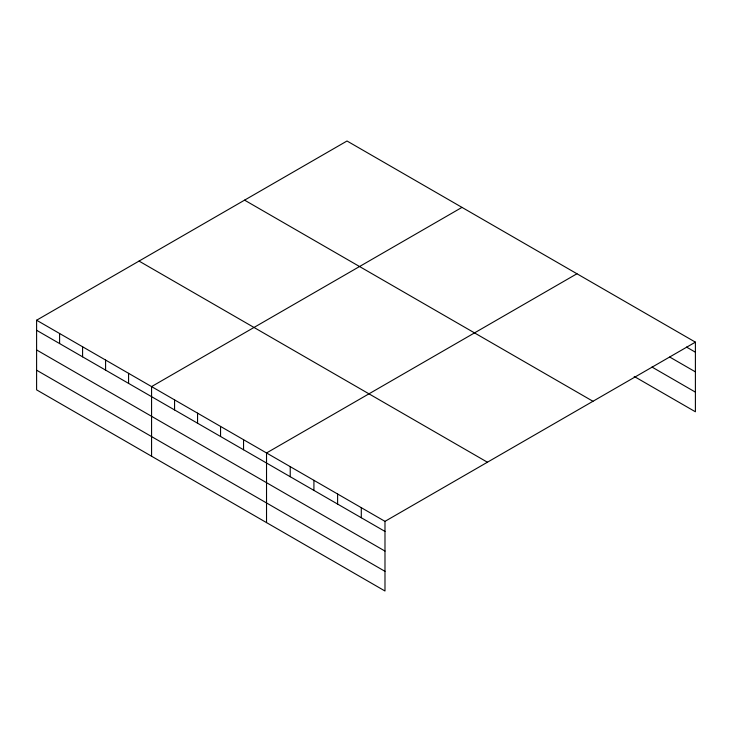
<?xml version="1.0" encoding="UTF-8"?>
<svg xmlns="http://www.w3.org/2000/svg" width="732" height="732" viewBox="0 0 732 732"><rect width="100%" height="100%" fill="white"/><g stroke="black" fill="none" stroke-linecap="round" stroke-linejoin="round"><path stroke-width="1.1" d="M384.986 551.077L384.986 521.358L36.6 320.223L36.6 389.854L384.986 590.999L384.986 551.077L36.6 349.942M634.196 376.449L695.4 411.777L695.4 342.146L347.014 141.001L36.6 320.223M461.983 207.385L151.57 386.597L151.57 456.228M576.953 273.759L266.53 452.971L266.53 522.611M384.986 521.358L695.4 342.146M686.515 347.078L695.4 352.202M669.734 357.051L695.4 371.865M651.965 367.043L695.4 392.123M244.58 200.147L592.966 401.282M139.034 261.077L487.421 462.221M36.6 330.278L384.986 531.423M36.6 370.2L384.986 571.335M361.297 507.679L361.297 517.744M337.608 494.009L337.608 504.064M313.918 480.329L313.918 490.385M290.229 466.65L290.229 476.715M243.546 439.694L243.546 449.759M220.552 426.417L220.552 436.482M197.558 413.15L197.558 423.206M174.564 399.873L174.564 409.929M128.576 373.32L128.576 383.385M105.582 360.043L105.582 370.108M82.588 346.767L82.588 356.832M59.594 333.499L59.594 343.555"/></g></svg>
